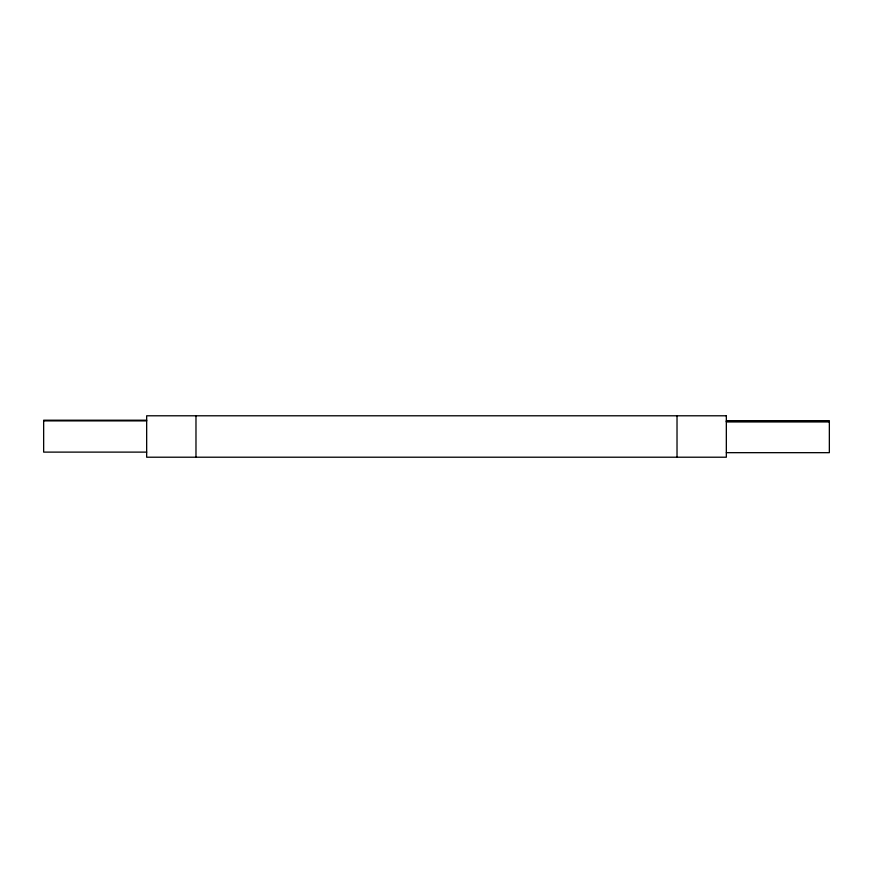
<?xml version="1.0" encoding="UTF-8"?>
<svg xmlns="http://www.w3.org/2000/svg" width="873" height="873" viewBox="0 0 873 873"><rect width="100%" height="100%" fill="white"/><g stroke="black" fill="none" stroke-linecap="round" stroke-linejoin="round"><path stroke-width="1.31" d="M146.664 420.219L43.65 420.219L43.65 452.116L146.664 452.116M43.65 420.884L146.664 420.884M726.336 420.775L829.35 420.775L829.35 452.672L726.336 452.672M726.336 421.441L829.35 421.441M726.336 421.845L829.35 421.845M677.022 415.788L677.022 457.212M195.978 415.788L195.978 457.212M726.336 415.788L146.664 415.788L146.664 457.212L726.336 457.212L726.336 415.788"/></g></svg>
